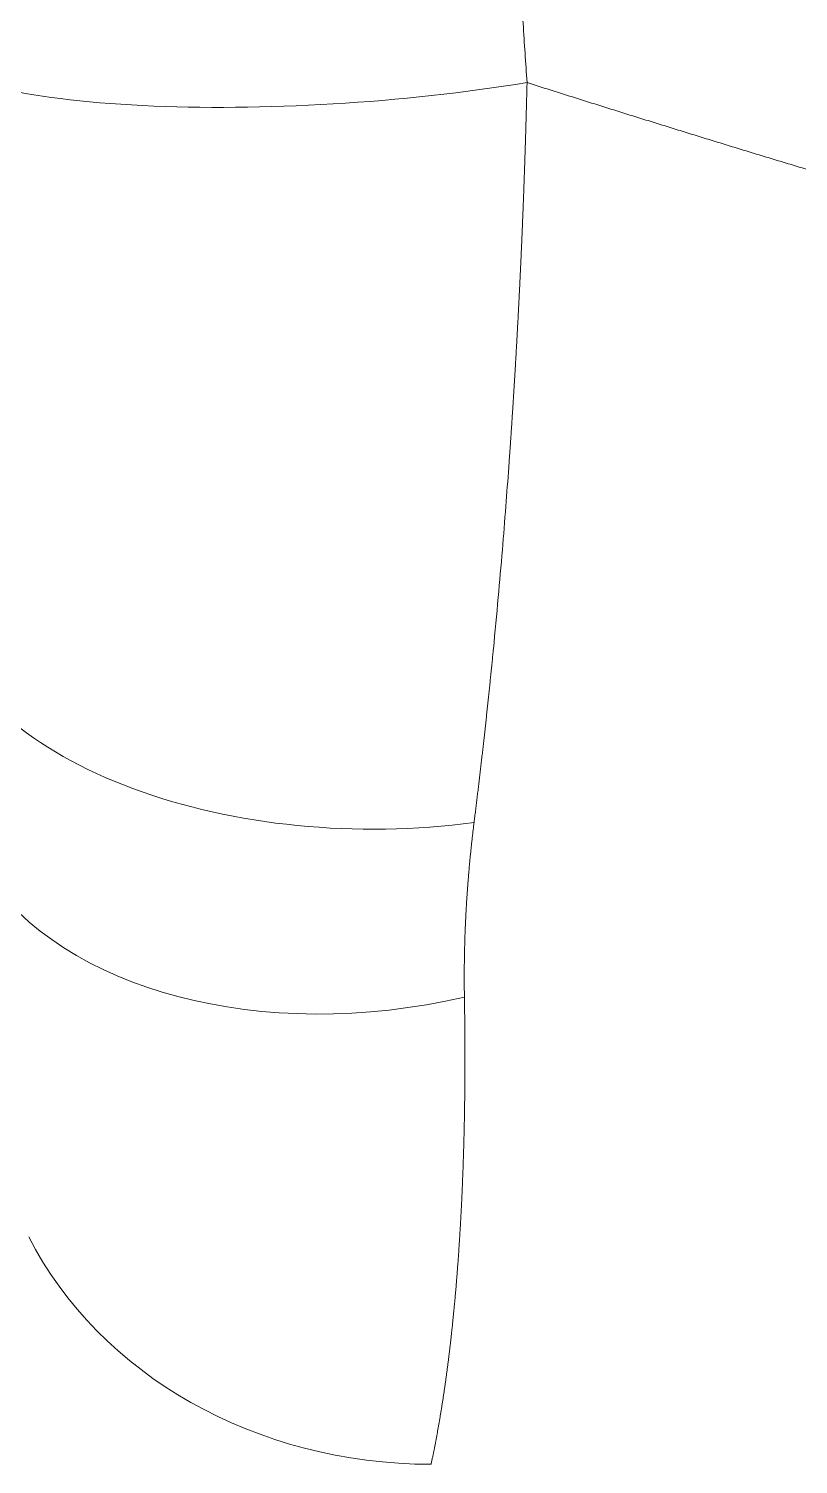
# Model space of a CAD drawing. Header units: millimetres. Extents: x 4664 to 8864, y -38 to 2932.
# Drawn here: x 5301.5 to 5306.07, y 1293.78 to 1302.31 of the extents above; entities that cross this region are included whole.
import ezdxf

# ---------------------------------------------------------------- set-up
doc = ezdxf.new("R2010")
doc.units = ezdxf.units.MM

msp = doc.modelspace()

# ---------------------------------------------------------------- linework, layer by layer
at = {"lineweight": 5}
for centre, major_axis, ratio, start_param, end_param in [((5303.4126, 1302.4413), (-2.6051, -0.1879), 0.219141, 0.153604, 1.968538), ((5303.5452, 1299.046), (-2.6119, -0.0017), 0.571163, 0.182884, 1.802216), ((5303.6248, 1298.2356), (-2.5627, -0.5042), 0.665608, 0.261052, 1.620683), ((5303.8898, 1296.0491), (-2.6119, 0), 0.867625, 0.415831, 1.570796)]:
    msp.add_ellipse(centre, major_axis=major_axis, ratio=ratio, start_param=start_param, end_param=end_param, dxfattribs=at)
for points, knots in [([(5303.152, 1321.6935), (5303.1592, 1321.5837), (5303.1736, 1321.3639), (5303.1952, 1321.034), (5303.2169, 1320.7038), (5303.2386, 1320.3732), (5303.2604, 1320.0423), (5303.2821, 1319.711), (5303.3039, 1319.3793), (5303.3258, 1319.0473), (5303.3476, 1318.7149), (5303.3695, 1318.3821), (5303.3914, 1318.049), (5303.4134, 1317.7156), (5303.4354, 1317.3817), (5303.4574, 1317.0475), (5303.4795, 1316.713), (5303.5016, 1316.3781), (5303.5237, 1316.0428), (5303.5459, 1315.7072), (5303.5681, 1315.3712), (5303.5903, 1315.0349), (5303.6126, 1314.6982), (5303.6349, 1314.3611), (5303.6572, 1314.0237), (5303.6796, 1313.6859), (5303.702, 1313.3478), (5303.7244, 1313.0093), (5303.7469, 1312.6704), (5303.7694, 1312.3312), (5303.7919, 1311.9917), (5303.8145, 1311.6517), (5303.837, 1311.3114), (5303.8597, 1310.9708), (5303.8823, 1310.6298), (5303.905, 1310.2884), (5303.9278, 1309.9466), (5303.9505, 1309.6046), (5303.9733, 1309.2621), (5303.9961, 1308.9193), (5304.019, 1308.5761), (5304.0419, 1308.2326), (5304.0648, 1307.8887), (5304.0878, 1307.5445), (5304.1108, 1307.1999), (5304.1338, 1306.8549), (5304.1569, 1306.5096), (5304.1799, 1306.1639), (5304.2031, 1305.8178), (5304.2262, 1305.4714), (5304.2494, 1305.1247), (5304.2726, 1304.7775), (5304.2959, 1304.4301), (5304.3192, 1304.0822), (5304.3425, 1303.734), (5304.3659, 1303.3854), (5304.3893, 1303.0365), (5304.4127, 1302.6872), (5304.4362, 1302.3376), (5304.4518, 1302.1044), (5304.4596, 1301.9877)], [0, 0, 0, 0, 0.016733, 0.033484, 0.050253, 0.06704, 0.083845, 0.100667, 0.117507, 0.134366, 0.151241, 0.168135, 0.185047, 0.201976, 0.218923, 0.235888, 0.252871, 0.269872, 0.28689, 0.303927, 0.320981, 0.338053, 0.355143, 0.37225, 0.389376, 0.406519, 0.42368, 0.440859, 0.458056, 0.475271, 0.492503, 0.509753, 0.527021, 0.544307, 0.561611, 0.578933, 0.596272, 0.613629, 0.631004, 0.648397, 0.665808, 0.683237, 0.700683, 0.718147, 0.735629, 0.753129, 0.770647, 0.788182, 0.805736, 0.823307, 0.840896, 0.858503, 0.876128, 0.89377, 0.911431, 0.929109, 0.946805, 0.964519, 0.98225, 1, 1, 1, 1]), ([(5304.4596, 1301.9877), (5304.4595, 1301.9808), (5304.4591, 1301.9669), (5304.4586, 1301.9461), (5304.4581, 1301.9252), (5304.4576, 1301.9043), (5304.457, 1301.8832), (5304.4565, 1301.8621), (5304.4559, 1301.841), (5304.4553, 1301.8197), (5304.4547, 1301.7984), (5304.4541, 1301.7771), (5304.4535, 1301.7556), (5304.4529, 1301.7341), (5304.4523, 1301.7125), (5304.4516, 1301.6909), (5304.451, 1301.6692), (5304.4503, 1301.6474), (5304.4497, 1301.6256), (5304.449, 1301.6036), (5304.4483, 1301.5817), (5304.4476, 1301.5596), (5304.4468, 1301.5375), (5304.4461, 1301.5153), (5304.4454, 1301.4931), (5304.4446, 1301.4708), (5304.4438, 1301.4484), (5304.443, 1301.4259), (5304.4422, 1301.4034), (5304.4414, 1301.3809), (5304.4406, 1301.3582), (5304.4398, 1301.3355), (5304.4389, 1301.3127), (5304.4381, 1301.2899), (5304.4372, 1301.267), (5304.4363, 1301.244), (5304.4354, 1301.221), (5304.4345, 1301.1979), (5304.4336, 1301.1748), (5304.4326, 1301.1515), (5304.4317, 1301.1283), (5304.4307, 1301.1049), (5304.4297, 1301.0815), (5304.4287, 1301.058), (5304.4277, 1301.0345), (5304.4267, 1301.0109), (5304.4256, 1300.9872), (5304.4246, 1300.9635), (5304.4235, 1300.9397), (5304.4224, 1300.9159), (5304.4213, 1300.892), (5304.4202, 1300.868), (5304.419, 1300.844), (5304.4179, 1300.8199), (5304.4167, 1300.7957), (5304.4156, 1300.7715), (5304.4144, 1300.7473), (5304.4132, 1300.7229), (5304.4119, 1300.6986), (5304.4107, 1300.6741), (5304.4094, 1300.6496), (5304.4082, 1300.625), (5304.4069, 1300.6004), (5304.4056, 1300.5757), (5304.4042, 1300.551), (5304.4029, 1300.5262), (5304.4015, 1300.5014), (5304.4002, 1300.4764), (5304.3988, 1300.4515), (5304.3974, 1300.4265), (5304.396, 1300.4014), (5304.3945, 1300.3762), (5304.3931, 1300.3511), (5304.3916, 1300.3258), (5304.3901, 1300.3005), (5304.3886, 1300.2752), (5304.3871, 1300.2498), (5304.3855, 1300.2243), (5304.384, 1300.1988), (5304.3824, 1300.1732), (5304.3808, 1300.1476), (5304.3792, 1300.1219), (5304.3776, 1300.0962), (5304.3759, 1300.0704), (5304.3743, 1300.0446), (5304.3726, 1300.0187), (5304.3709, 1299.9928), (5304.3692, 1299.9668), (5304.3675, 1299.9408), (5304.3657, 1299.9147), (5304.3639, 1299.8886), (5304.3622, 1299.8624), (5304.3604, 1299.8362), (5304.3585, 1299.8099), (5304.3567, 1299.7836), (5304.3548, 1299.7573), (5304.353, 1299.7308), (5304.3461, 1299.6352), (5304.3332, 1299.4618), (5304.3125, 1299.2035), (5304.288, 1298.9206), (5304.2686, 1298.7133), (5304.2563, 1298.5878), (5304.2527, 1298.5514), (5304.249, 1298.515), (5304.2453, 1298.4787), (5304.2416, 1298.4425), (5304.2379, 1298.4063), (5304.2342, 1298.3702), (5304.2304, 1298.3342), (5304.2266, 1298.2982), (5304.2227, 1298.2623), (5304.2189, 1298.2265), (5304.215, 1298.1907), (5304.2111, 1298.155), (5304.2071, 1298.1194), (5304.2032, 1298.0839), (5304.1992, 1298.0484), (5304.1952, 1298.013), (5304.1911, 1297.9777), (5304.187, 1297.9425), (5304.183, 1297.9073), (5304.1789, 1297.8722), (5304.1747, 1297.8372), (5304.1706, 1297.8023), (5304.1664, 1297.7675), (5304.1622, 1297.7327), (5304.158, 1297.698), (5304.1537, 1297.6634), (5304.1495, 1297.6289), (5304.1466, 1297.6059), (5304.1452, 1297.5944)], [0, 0, 0, 0, 0.004416, 0.008849, 0.013298, 0.017763, 0.022244, 0.026741, 0.031255, 0.035785, 0.040332, 0.044895, 0.049474, 0.054069, 0.058681, 0.063309, 0.067953, 0.072614, 0.077291, 0.081985, 0.086695, 0.091421, 0.096164, 0.100923, 0.105698, 0.11049, 0.115298, 0.120123, 0.124964, 0.129821, 0.134695, 0.139585, 0.144492, 0.149416, 0.154355, 0.159311, 0.164284, 0.169273, 0.174279, 0.179301, 0.184339, 0.189394, 0.194465, 0.199553, 0.204658, 0.209779, 0.214916, 0.22007, 0.22524, 0.230427, 0.235631, 0.240851, 0.246087, 0.25134, 0.256609, 0.261895, 0.267198, 0.272517, 0.277852, 0.283204, 0.288573, 0.293958, 0.299359, 0.304777, 0.310212, 0.315663, 0.32113, 0.326615, 0.332115, 0.337632, 0.343166, 0.348716, 0.354283, 0.359866, 0.365465, 0.371082, 0.376714, 0.382363, 0.388029, 0.393711, 0.39941, 0.405125, 0.410856, 0.416604, 0.422369, 0.42815, 0.433947, 0.439761, 0.445591, 0.451438, 0.457301, 0.46318, 0.469076, 0.474989, 0.480918, 0.486863, 0.492824, 0.498802, 0.551679, 0.610925, 0.676554, 0.748572, 0.757234, 0.765897, 0.774561, 0.783226, 0.791892, 0.800559, 0.809226, 0.817894, 0.826563, 0.835232, 0.843902, 0.852573, 0.861244, 0.869915, 0.878587, 0.887259, 0.895931, 0.904604, 0.913277, 0.921949, 0.930622, 0.939295, 0.947968, 0.95664, 0.965313, 0.973985, 0.982657, 0.991329, 1, 1, 1, 1]), ([(5304.4596, 1301.9877), (5304.4756, 1301.9826), (5304.5076, 1301.9724), (5304.5556, 1301.9572), (5304.6036, 1301.942), (5304.6515, 1301.9268), (5304.6995, 1301.9116), (5304.7474, 1301.8964), (5304.7953, 1301.8813), (5304.8432, 1301.8663), (5304.891, 1301.8512), (5304.9389, 1301.8362), (5304.9867, 1301.8212), (5305.0345, 1301.8062), (5305.0823, 1301.7913), (5305.1301, 1301.7764), (5305.1778, 1301.7615), (5305.2256, 1301.7466), (5305.2733, 1301.7318), (5305.321, 1301.717), (5305.3687, 1301.7023), (5305.4163, 1301.6875), (5305.464, 1301.6728), (5305.5116, 1301.6582), (5305.5592, 1301.6435), (5305.6068, 1301.6289), (5305.6543, 1301.6143), (5305.7019, 1301.5997), (5305.7494, 1301.5852), (5305.7969, 1301.5707), (5305.8444, 1301.5562), (5305.8919, 1301.5418), (5305.9393, 1301.5274), (5305.9867, 1301.513), (5306.0342, 1301.4986), (5306.0815, 1301.4843), (5306.1289, 1301.47), (5306.1763, 1301.4557), (5306.2236, 1301.4415), (5306.2709, 1301.4273), (5306.3182, 1301.4131), (5306.3654, 1301.399), (5306.4127, 1301.3848), (5306.4599, 1301.3708), (5306.5071, 1301.3567), (5306.5543, 1301.3426), (5306.6014, 1301.3286), (5306.6486, 1301.3147), (5306.6957, 1301.3007), (5306.7428, 1301.2868), (5306.7899, 1301.2729), (5306.8369, 1301.259), (5306.884, 1301.2452), (5306.931, 1301.2314), (5306.978, 1301.2176), (5307.0249, 1301.2039), (5307.0719, 1301.1902), (5307.1188, 1301.1765), (5307.1657, 1301.1628), (5307.2126, 1301.1492), (5307.2595, 1301.1356), (5307.3063, 1301.122), (5307.3531, 1301.1085), (5307.3999, 1301.095), (5307.4467, 1301.0815), (5307.4934, 1301.068), (5307.5402, 1301.0546), (5307.5869, 1301.0412), (5307.6336, 1301.0279), (5307.6802, 1301.0145), (5307.7269, 1301.0012), (5307.7735, 1300.9879), (5307.8201, 1300.9747), (5307.8666, 1300.9615), (5307.9132, 1300.9483), (5307.9597, 1300.9351), (5308.0062, 1300.922), (5308.0527, 1300.9089), (5308.0992, 1300.8958), (5308.1456, 1300.8827), (5308.192, 1300.8697), (5308.2384, 1300.8567), (5308.2847, 1300.8438), (5308.3311, 1300.8308), (5308.3774, 1300.8179), (5308.4237, 1300.8051), (5308.47, 1300.7922), (5308.5162, 1300.7794), (5308.5624, 1300.7666), (5308.6086, 1300.7539), (5308.6548, 1300.7411), (5308.7009, 1300.7284), (5308.7471, 1300.7158), (5308.7932, 1300.7031), (5308.8392, 1300.6905), (5308.8853, 1300.6779), (5308.9313, 1300.6654), (5308.9773, 1300.6529), (5309.0233, 1300.6404), (5309.0693, 1300.6279), (5309.1152, 1300.6155), (5309.1611, 1300.6031), (5309.207, 1300.5907), (5309.2528, 1300.5783), (5309.2987, 1300.566), (5309.3445, 1300.5537), (5309.3902, 1300.5414), (5309.436, 1300.5292), (5309.8185, 1300.4271), (5310.5369, 1300.2396), (5311.594, 1299.9756), (5312.6465, 1299.7246), (5313.6939, 1299.4865), (5314.4241, 1299.3286), (5314.8354, 1299.2423), (5314.9294, 1299.2227), (5315.0234, 1299.2031), (5315.1175, 1299.1837), (5315.2115, 1299.1643), (5315.3055, 1299.1451), (5315.3995, 1299.1259), (5315.4935, 1299.1069), (5315.5875, 1299.0879), (5315.6815, 1299.0691), (5315.7755, 1299.0503), (5315.8694, 1299.0316), (5315.9634, 1299.0131), (5316.0573, 1298.9946), (5316.1512, 1298.9763), (5316.2452, 1298.958), (5316.3391, 1298.9398), (5316.433, 1298.9218), (5316.5269, 1298.9038), (5316.6207, 1298.8859), (5316.7146, 1298.8682), (5316.8085, 1298.8505), (5316.9023, 1298.8329), (5316.9961, 1298.8155), (5317.0899, 1298.7981), (5317.1837, 1298.7808), (5317.2775, 1298.7636), (5317.3713, 1298.7466), (5317.465, 1298.7296), (5317.5588, 1298.7127), (5317.6525, 1298.6959), (5317.7462, 1298.6792), (5317.8399, 1298.6627), (5317.9336, 1298.6462), (5318.0272, 1298.6298), (5318.1209, 1298.6135), (5318.2145, 1298.5973), (5318.3081, 1298.5812), (5318.4017, 1298.5652), (5318.4953, 1298.5494), (5318.5889, 1298.5336), (5318.6824, 1298.5179), (5318.7759, 1298.5023), (5318.8694, 1298.4868), (5318.9629, 1298.4714), (5319.0564, 1298.4561), (5319.1498, 1298.4409), (5319.2432, 1298.4258), (5319.3366, 1298.4108), (5319.43, 1298.3959), (5319.5234, 1298.3811), (5319.6167, 1298.3664), (5319.71, 1298.3518), (5319.8033, 1298.3373), (5319.8966, 1298.3229), (5319.9899, 1298.3085), (5320.0831, 1298.2943), (5320.1763, 1298.2802), (5320.2695, 1298.2662), (5320.3626, 1298.2523), (5320.4558, 1298.2385), (5320.5489, 1298.2248), (5320.642, 1298.2111), (5320.7351, 1298.1976), (5320.8281, 1298.1842), (5320.9211, 1298.1709), (5321.0141, 1298.1577), (5321.1071, 1298.1445), (5321.2, 1298.1315), (5321.2929, 1298.1186), (5321.3858, 1298.1058), (5321.4787, 1298.093), (5321.5715, 1298.0804), (5321.6643, 1298.0679), (5321.7571, 1298.0554), (5321.8498, 1298.0431), (5321.9425, 1298.0309), (5322.0352, 1298.0187), (5322.1279, 1298.0067), (5322.2205, 1297.9947), (5322.3131, 1297.9829), (5322.4057, 1297.9712), (5322.4983, 1297.9595), (5322.5908, 1297.948), (5322.6833, 1297.9365), (5322.7757, 1297.9252), (5322.8682, 1297.9139), (5322.9606, 1297.9028), (5323.0529, 1297.8917), (5323.1453, 1297.8808), (5323.2376, 1297.8699), (5323.3298, 1297.8592), (5323.4221, 1297.8485), (5323.5143, 1297.838), (5323.6065, 1297.8275), (5323.6986, 1297.8172), (5323.7907, 1297.8069), (5323.8828, 1297.7968), (5323.9748, 1297.7867), (5324.0668, 1297.7767), (5324.1588, 1297.7669), (5324.2507, 1297.7571), (5324.3426, 1297.7474), (5324.4345, 1297.7379), (5324.5263, 1297.7284), (5324.6181, 1297.719), (5324.7099, 1297.7098), (5324.8016, 1297.7006), (5324.8933, 1297.6915), (5324.985, 1297.6825), (5325.0766, 1297.6737), (5325.1682, 1297.6649), (5325.2597, 1297.6562), (5325.3512, 1297.6476), (5325.4427, 1297.6391), (5325.5341, 1297.6308), (5325.6255, 1297.6225), (5325.7168, 1297.6143), (5325.7777, 1297.6089), (5325.8082, 1297.6062)], [0, 0, 0, 0, 0.002443, 0.004884, 0.007322, 0.009759, 0.012193, 0.014626, 0.017056, 0.019484, 0.02191, 0.024334, 0.026756, 0.029176, 0.031594, 0.03401, 0.036423, 0.038835, 0.041244, 0.043651, 0.046056, 0.048459, 0.05086, 0.053259, 0.055656, 0.058051, 0.060443, 0.062834, 0.065222, 0.067608, 0.069992, 0.072374, 0.074754, 0.077132, 0.079508, 0.081882, 0.084253, 0.086623, 0.08899, 0.091356, 0.093719, 0.09608, 0.098439, 0.100796, 0.103151, 0.105503, 0.107854, 0.110202, 0.112549, 0.114893, 0.117235, 0.119576, 0.121914, 0.12425, 0.126583, 0.128915, 0.131245, 0.133572, 0.135898, 0.138221, 0.140542, 0.142861, 0.145179, 0.147493, 0.149806, 0.152117, 0.154426, 0.156732, 0.159037, 0.161339, 0.163639, 0.165938, 0.168234, 0.170528, 0.172819, 0.175109, 0.177397, 0.179682, 0.181966, 0.184247, 0.186527, 0.188804, 0.191079, 0.193352, 0.195623, 0.197891, 0.200158, 0.202423, 0.204685, 0.206946, 0.209204, 0.21146, 0.213714, 0.215966, 0.218216, 0.220464, 0.22271, 0.224953, 0.227195, 0.229434, 0.231671, 0.233907, 0.23614, 0.238371, 0.2406, 0.242826, 0.245051, 0.247274, 0.249494, 0.300775, 0.351418, 0.401426, 0.4508, 0.499541, 0.503925, 0.508305, 0.512683, 0.517057, 0.521428, 0.525796, 0.530161, 0.534523, 0.538882, 0.543237, 0.54759, 0.551939, 0.556286, 0.560629, 0.564969, 0.569306, 0.573641, 0.577972, 0.582299, 0.586624, 0.590946, 0.595265, 0.59958, 0.603893, 0.608203, 0.612509, 0.616812, 0.621113, 0.62541, 0.629704, 0.633996, 0.638284, 0.642569, 0.646851, 0.65113, 0.655406, 0.659679, 0.663949, 0.668216, 0.67248, 0.676741, 0.680999, 0.685254, 0.689506, 0.693754, 0.698, 0.702243, 0.706483, 0.71072, 0.714954, 0.719184, 0.723412, 0.727637, 0.731859, 0.736078, 0.740294, 0.744507, 0.748717, 0.752924, 0.757128, 0.761329, 0.765527, 0.769722, 0.773914, 0.778103, 0.782289, 0.786472, 0.790653, 0.79483, 0.799004, 0.803176, 0.807344, 0.81151, 0.815673, 0.819832, 0.823989, 0.828143, 0.832294, 0.836442, 0.840587, 0.844729, 0.848868, 0.853005, 0.857138, 0.861269, 0.865396, 0.869521, 0.873643, 0.877762, 0.881878, 0.885991, 0.890101, 0.894209, 0.898313, 0.902415, 0.906514, 0.91061, 0.914703, 0.918793, 0.92288, 0.926965, 0.931046, 0.935125, 0.939201, 0.943274, 0.947344, 0.951412, 0.955476, 0.959538, 0.963597, 0.967653, 0.971706, 0.975757, 0.979804, 0.983849, 0.987891, 0.99193, 0.995966, 1, 1, 1, 1]), ([(5304.1452, 1297.5944), (5304.1446, 1297.5899), (5304.1435, 1297.5807), (5304.1418, 1297.567), (5304.1401, 1297.5533), (5304.1385, 1297.5396), (5304.1369, 1297.5259), (5304.1353, 1297.5122), (5304.1337, 1297.4985), (5304.1322, 1297.4847), (5304.1307, 1297.471), (5304.1292, 1297.4573), (5304.1277, 1297.4435), (5304.1263, 1297.4298), (5304.1249, 1297.416), (5304.1235, 1297.4023), (5304.1221, 1297.3885), (5304.1208, 1297.3747), (5304.1195, 1297.361), (5304.1182, 1297.3472), (5304.1169, 1297.3334), (5304.1157, 1297.3196), (5304.1145, 1297.3058), (5304.1133, 1297.292), (5304.1121, 1297.2782), (5304.111, 1297.2644), (5304.1099, 1297.2506), (5304.1088, 1297.2368), (5304.1077, 1297.223), (5304.1067, 1297.2092), (5304.1057, 1297.1954), (5304.1047, 1297.1815), (5304.1037, 1297.1677), (5304.1028, 1297.1539), (5304.1019, 1297.14), (5304.101, 1297.1262), (5304.1001, 1297.1124), (5304.0993, 1297.0985), (5304.0985, 1297.0847), (5304.0977, 1297.0708), (5304.097, 1297.057), (5304.0963, 1297.0431), (5304.0956, 1297.0293), (5304.0949, 1297.0154), (5304.0942, 1297.0015), (5304.0936, 1296.9877), (5304.093, 1296.9738), (5304.0925, 1296.9599), (5304.0919, 1296.9461), (5304.0914, 1296.9322), (5304.0909, 1296.9183), (5304.0904, 1296.9044), (5304.09, 1296.8906), (5304.0896, 1296.8767), (5304.0892, 1296.8628), (5304.0889, 1296.8489), (5304.0885, 1296.835), (5304.0882, 1296.8211), (5304.088, 1296.8073), (5304.0877, 1296.7934), (5304.0875, 1296.7795), (5304.0873, 1296.7656), (5304.0872, 1296.7517), (5304.087, 1296.7378), (5304.0869, 1296.7239), (5304.0868, 1296.71), (5304.0868, 1296.6961), (5304.0867, 1296.6822), (5304.0868, 1296.6683), (5304.0868, 1296.6544), (5304.0868, 1296.6405), (5304.0869, 1296.6266), (5304.087, 1296.6127), (5304.0872, 1296.5988), (5304.0873, 1296.5849), (5304.0875, 1296.571), (5304.0877, 1296.5618), (5304.0878, 1296.5572)], [0, 0, 0, 0, 0.012627, 0.025273, 0.037937, 0.05062, 0.063321, 0.076041, 0.088779, 0.101536, 0.114311, 0.127105, 0.139918, 0.152749, 0.165599, 0.178468, 0.191356, 0.204262, 0.217187, 0.230132, 0.243095, 0.256077, 0.269077, 0.282097, 0.295136, 0.308194, 0.321271, 0.334367, 0.347482, 0.360617, 0.37377, 0.386943, 0.400135, 0.413346, 0.426576, 0.439826, 0.453095, 0.466384, 0.479692, 0.493019, 0.506366, 0.519732, 0.533117, 0.546522, 0.559947, 0.573391, 0.586855, 0.600339, 0.613842, 0.627365, 0.640907, 0.654469, 0.668051, 0.681653, 0.695274, 0.708915, 0.722576, 0.736257, 0.749958, 0.763679, 0.77742, 0.79118, 0.804961, 0.818762, 0.832582, 0.846423, 0.860284, 0.874164, 0.888065, 0.901986, 0.915928, 0.929889, 0.943871, 0.957873, 0.971895, 0.985937, 1, 1, 1, 1]), ([(5304.0878, 1296.5572), (5304.0879, 1296.5512), (5304.0881, 1296.5392), (5304.0884, 1296.5213), (5304.0886, 1296.5034), (5304.0889, 1296.4856), (5304.0891, 1296.4678), (5304.0893, 1296.45), (5304.0896, 1296.4323), (5304.0897, 1296.4146), (5304.0899, 1296.397), (5304.0901, 1296.3794), (5304.0902, 1296.3618), (5304.0904, 1296.3443), (5304.0905, 1296.3268), (5304.0906, 1296.3094), (5304.0907, 1296.292), (5304.0907, 1296.2746), (5304.0908, 1296.2573), (5304.0908, 1296.24), (5304.0909, 1296.2228), (5304.0909, 1296.2056), (5304.0909, 1296.1884), (5304.0909, 1296.1713), (5304.0908, 1296.1542), (5304.0908, 1296.1372), (5304.0907, 1296.1202), (5304.0907, 1296.1033), (5304.0906, 1296.0864), (5304.0905, 1296.0695), (5304.0904, 1296.0527), (5304.0902, 1296.0359), (5304.0901, 1296.0191), (5304.0899, 1296.0024), (5304.0898, 1295.9858), (5304.0896, 1295.9691), (5304.0894, 1295.9526), (5304.0892, 1295.936), (5304.0889, 1295.9195), (5304.0887, 1295.9031), (5304.0884, 1295.8866), (5304.0882, 1295.8703), (5304.0879, 1295.8539), (5304.0876, 1295.8376), (5304.0873, 1295.8214), (5304.0869, 1295.8052), (5304.0866, 1295.789), (5304.0862, 1295.7729), (5304.0859, 1295.7568), (5304.0855, 1295.7407), (5304.0851, 1295.7247), (5304.0847, 1295.7087), (5304.0843, 1295.6928), (5304.0839, 1295.6769), (5304.0834, 1295.6611), (5304.0829, 1295.6453), (5304.0825, 1295.6295), (5304.082, 1295.6138), (5304.0815, 1295.5982), (5304.081, 1295.5825), (5304.0805, 1295.5669), (5304.0799, 1295.5514), (5304.0794, 1295.5359), (5304.0788, 1295.5204), (5304.0782, 1295.505), (5304.0776, 1295.4896), (5304.077, 1295.4742), (5304.0764, 1295.4589), (5304.0758, 1295.4437), (5304.0751, 1295.4285), (5304.0745, 1295.4133), (5304.0738, 1295.3981), (5304.0731, 1295.3831), (5304.0725, 1295.368), (5304.0718, 1295.353), (5304.071, 1295.338), (5304.0703, 1295.3231), (5304.0696, 1295.3082), (5304.0688, 1295.2934), (5304.068, 1295.2786), (5304.0673, 1295.2638), (5304.0665, 1295.2491), (5304.0657, 1295.2344), (5304.0649, 1295.2198), (5304.064, 1295.2052), (5304.0632, 1295.1906), (5304.0623, 1295.1761), (5304.0615, 1295.1616), (5304.0606, 1295.1472), (5304.0597, 1295.1328), (5304.0588, 1295.1185), (5304.0579, 1295.1042), (5304.057, 1295.0899), (5304.056, 1295.0757), (5304.0551, 1295.0615), (5304.0541, 1295.0474), (5304.0532, 1295.0333), (5304.0522, 1295.0192), (5304.0512, 1295.0052), (5304.0502, 1294.9913), (5304.0492, 1294.9773), (5304.0481, 1294.9635), (5304.0471, 1294.9496), (5304.046, 1294.9358), (5304.045, 1294.922), (5304.0439, 1294.9083), (5304.0428, 1294.8947), (5304.0417, 1294.881), (5304.0406, 1294.8674), (5304.0395, 1294.8539), (5304.0383, 1294.8404), (5304.0372, 1294.8269), (5304.036, 1294.8135), (5304.0348, 1294.8001), (5304.0337, 1294.7867), (5304.0325, 1294.7734), (5304.0313, 1294.7602), (5304.0301, 1294.7469), (5304.0288, 1294.7338), (5304.0276, 1294.7206), (5304.0263, 1294.7075), (5304.0251, 1294.6945), (5304.0238, 1294.6815), (5304.0225, 1294.6685), (5304.0212, 1294.6556), (5304.0199, 1294.6427), (5304.0186, 1294.6298), (5304.0173, 1294.617), (5304.016, 1294.6043), (5304.0146, 1294.5915), (5304.0133, 1294.5789), (5304.0119, 1294.5662), (5304.0105, 1294.5536), (5304.0091, 1294.5411), (5304.0077, 1294.5286), (5304.0063, 1294.5161), (5304.0049, 1294.5036), (5304.0034, 1294.4913), (5304.002, 1294.4789), (5304.0005, 1294.4666), (5303.9991, 1294.4543), (5303.9976, 1294.4421), (5303.9961, 1294.4299), (5303.9946, 1294.4178), (5303.9931, 1294.4057), (5303.9916, 1294.3936), (5303.99, 1294.3816), (5303.9885, 1294.3696), (5303.9869, 1294.3577), (5303.9854, 1294.3458), (5303.9838, 1294.3339), (5303.9822, 1294.3221), (5303.9806, 1294.3103), (5303.979, 1294.2986), (5303.9774, 1294.2869), (5303.9758, 1294.2752), (5303.9741, 1294.2636), (5303.9725, 1294.2521), (5303.9708, 1294.2405), (5303.9692, 1294.229), (5303.9675, 1294.2176), (5303.9658, 1294.2062), (5303.9641, 1294.1948), (5303.9624, 1294.1835), (5303.9607, 1294.1722), (5303.9589, 1294.161), (5303.9572, 1294.1498), (5303.9554, 1294.1386), (5303.9537, 1294.1275), (5303.9519, 1294.1164), (5303.9501, 1294.1054), (5303.9483, 1294.0944), (5303.9465, 1294.0834), (5303.9447, 1294.0725), (5303.9429, 1294.0616), (5303.941, 1294.0508), (5303.9392, 1294.04), (5303.9373, 1294.0292), (5303.9355, 1294.0185), (5303.9336, 1294.0078), (5303.9317, 1293.9972), (5303.9298, 1293.9866), (5303.9279, 1293.976), (5303.926, 1293.9655), (5303.9241, 1293.955), (5303.9222, 1293.9446), (5303.9202, 1293.9342), (5303.9183, 1293.9238), (5303.9163, 1293.9135), (5303.9143, 1293.9032), (5303.9123, 1293.893), (5303.9103, 1293.8828), (5303.9083, 1293.8726), (5303.9063, 1293.8625), (5303.9043, 1293.8524), (5303.9023, 1293.8424), (5303.9002, 1293.8324), (5303.8982, 1293.8224), (5303.8961, 1293.8125), (5303.894, 1293.8026), (5303.8919, 1293.7928), (5303.8905, 1293.7863), (5303.8898, 1293.783)], [0, 0, 0, 0, 0.005446, 0.010888, 0.016325, 0.021758, 0.027188, 0.032612, 0.038033, 0.04345, 0.048862, 0.05427, 0.059674, 0.065074, 0.070469, 0.07586, 0.081247, 0.08663, 0.092008, 0.097382, 0.102752, 0.108117, 0.113479, 0.118836, 0.124188, 0.129537, 0.134881, 0.140221, 0.145556, 0.150887, 0.156214, 0.161537, 0.166855, 0.172169, 0.177478, 0.182783, 0.188084, 0.19338, 0.198672, 0.20396, 0.209243, 0.214522, 0.219797, 0.225067, 0.230333, 0.235594, 0.240851, 0.246103, 0.251351, 0.256595, 0.261834, 0.267069, 0.2723, 0.277525, 0.282747, 0.287964, 0.293177, 0.298385, 0.303588, 0.308788, 0.313982, 0.319173, 0.324358, 0.32954, 0.334717, 0.339889, 0.345057, 0.35022, 0.355379, 0.360533, 0.365683, 0.370828, 0.375969, 0.381105, 0.386237, 0.391364, 0.396487, 0.401605, 0.406718, 0.411827, 0.416932, 0.422031, 0.427127, 0.432217, 0.437304, 0.442385, 0.447462, 0.452535, 0.457602, 0.462666, 0.467724, 0.472778, 0.477828, 0.482873, 0.487913, 0.492948, 0.497979, 0.503006, 0.508027, 0.513045, 0.518057, 0.523065, 0.528068, 0.533067, 0.538061, 0.54305, 0.548035, 0.553015, 0.55799, 0.562961, 0.567927, 0.572888, 0.577845, 0.582797, 0.587744, 0.592687, 0.597625, 0.602558, 0.607487, 0.61241, 0.61733, 0.622244, 0.627154, 0.632059, 0.63696, 0.641855, 0.646746, 0.651633, 0.656514, 0.661391, 0.666263, 0.671131, 0.675993, 0.680851, 0.685705, 0.690553, 0.695397, 0.700236, 0.70507, 0.7099, 0.714725, 0.719545, 0.72436, 0.729171, 0.733976, 0.738777, 0.743574, 0.748365, 0.753152, 0.757934, 0.762711, 0.767484, 0.772252, 0.777015, 0.781773, 0.786526, 0.791275, 0.796019, 0.800758, 0.805492, 0.810222, 0.814947, 0.819666, 0.824382, 0.829092, 0.833798, 0.838498, 0.843194, 0.847886, 0.852572, 0.857254, 0.861931, 0.866603, 0.87127, 0.875932, 0.88059, 0.885243, 0.889891, 0.894534, 0.899173, 0.903806, 0.908435, 0.913059, 0.917678, 0.922292, 0.926902, 0.931507, 0.936107, 0.940702, 0.945292, 0.949878, 0.954458, 0.959034, 0.963605, 0.968171, 0.972733, 0.977289, 0.981841, 0.986388, 0.99093, 0.995468, 1, 1, 1, 1])]:
    msp.add_open_spline(points, degree=3, knots=knots, dxfattribs=at)

doc.saveas('drawing.dxf')
